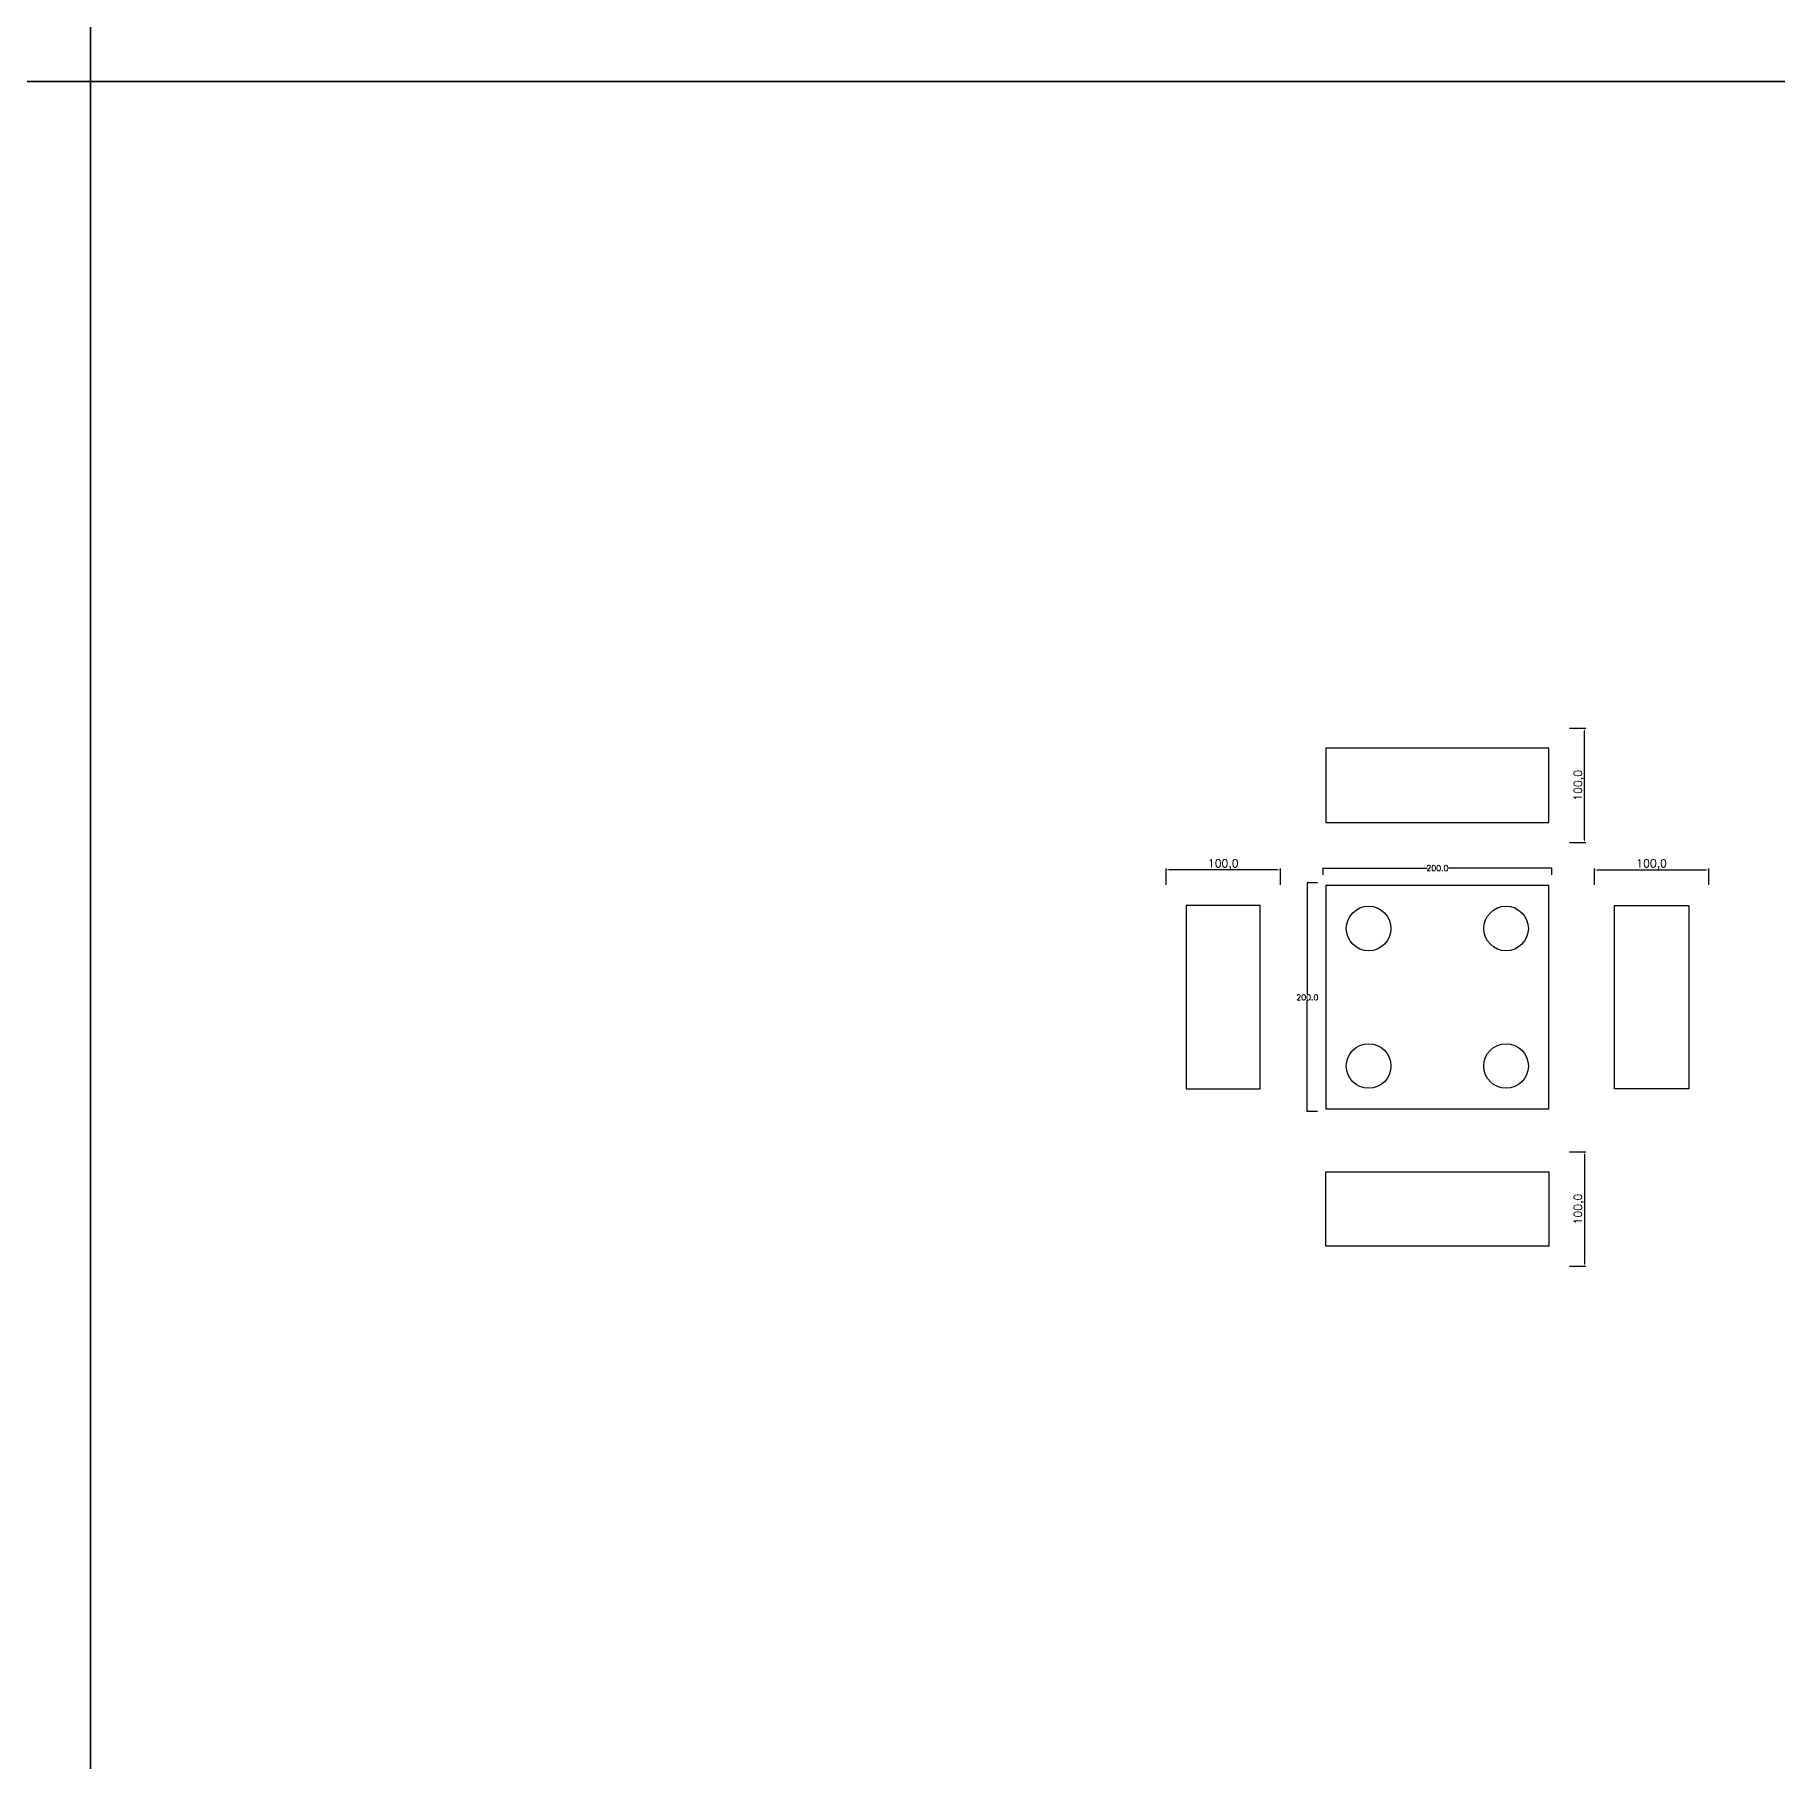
# Model space of a CAD drawing. Header units: millimetres. Extents: x 13291 to 28291, y 200 to 6643.
# Drawn here: x 25243 to 26767, y 1730 to 3240 of the extents above; entities that cross this region are included whole.
import ezdxf

# ---------------------------------------------------------------- set-up
doc = ezdxf.new("R2010")
doc.units = ezdxf.units.MM
for name, color, linetype in [('TEXT', 3, 'Continuous'), ('치구', 7, 'Continuous'), ('치수', 7, 'Continuous')]:
    doc.layers.add(name, color=color, linetype=linetype)
doc.styles.get("Standard").update_dxf_attribs({"font": 'txt.shx', "bigfont": 'whgtxt.shx'})
doc.dimstyles.new('ISO-25', dxfattribs={"dimtxt": 2.5, "dimasz": 2.5, "dimexe": 1.25, "dimexo": 0.625, "dimtad": 1, "dimtxsty": 'Standard', "dimcen": 2.5, "dimadec": 0, "dimazin": 0, "dimtfac": 1, "dimtmove": 0, "dimatfit": 3, "dimfxl": 0, "dimarcsym": 0})
doc.dimstyles.get("Standard").update_dxf_attribs({"dimtxt": 7, "dimasz": 0.18, "dimexe": 0.18, "dimexo": 0.0625, "dimgap": 0.09, "dimtad": 0, "dimtih": 1, "dimtoh": 1, "dimdec": 1, "dimzin": 0, "dimdsep": 46, "dimtxsty": 'Standard', "dimcen": 0.09, "dimadec": 0, "dimazin": 0, "dimtfac": 1, "dimtdec": 1, "dimtofl": 0, "dimtmove": 0, "dimatfit": 3, "dimfxl": 0, "dimtolj": 1, "dimtzin": 0, "dimarcsym": 0})

# ---------------------------------------------------------------- blocks, each defined once
blk = doc.blocks.new('*D583')
at = {"color": 0, "lineweight": -2}
for p, q in [((26607.2, 2496.8), (26607.2, 2511)), ((26609.7, 2509.8), (26704.7, 2509.8)), ((26707.2, 2496.8), (26707.2, 2511))]:
    blk.add_line(p, q, dxfattribs=at)
at = {"color": 0}
for points in [[(26609.7, 2510.2), (26609.7, 2509.4), (26607.2, 2509.8)], [(26704.7, 2510.2), (26704.7, 2509.4), (26707.2, 2509.8)]]:
    blk.add_solid(points, dxfattribs=at)
at = {"layer": 'Defpoints', "color": 0}
for p in [(26707.2, 2509.8), (26607.2, 2496.2), (26707.2, 2496.2)]:
    blk.add_point(p, dxfattribs=at)
at = {"color": 0, "insert": (26657.2, 2514.5), "char_height": 7, "attachment_point": 5}
blk.add_mtext('100,0', dxfattribs=at)
blk = doc.blocks.new('*D584')
at = {"color": 0, "lineweight": -2}
for p, q in [((26232.4, 2496.8), (26232.4, 2511)), ((26329.9, 2509.8), (26234.9, 2509.8)), ((26332.4, 2496.8), (26332.4, 2511))]:
    blk.add_line(p, q, dxfattribs=at)
at = {"color": 0}
for points in [[(26234.9, 2510.2), (26234.9, 2509.4), (26232.4, 2509.8)], [(26329.9, 2510.2), (26329.9, 2509.4), (26332.4, 2509.8)]]:
    blk.add_solid(points, dxfattribs=at)
at = {"layer": 'Defpoints', "color": 0}
for p in [(26232.4, 2509.8), (26232.4, 2496.2), (26332.4, 2496.2)]:
    blk.add_point(p, dxfattribs=at)
at = {"color": 0, "insert": (26282.4, 2514.5), "char_height": 7, "attachment_point": 5}
blk.add_mtext('100,0', dxfattribs=at)
blk = doc.blocks.new('*D585')
at = {"color": 0, "lineweight": -2}
for p, q in [((26585.5, 2633.8), (26599.8, 2633.8)), ((26598.5, 2536.3), (26598.5, 2631.3)), ((26585.5, 2533.8), (26599.8, 2533.8))]:
    blk.add_line(p, q, dxfattribs=at)
at = {"color": 0}
for points in [[(26598.1, 2631.3), (26599, 2631.3), (26598.5, 2633.8)], [(26598.1, 2536.3), (26599, 2536.3), (26598.5, 2533.8)]]:
    blk.add_solid(points, dxfattribs=at)
at = {"layer": 'Defpoints', "color": 0}
for p in [(26584.9, 2633.8), (26598.5, 2633.8), (26584.9, 2533.8)]:
    blk.add_point(p, dxfattribs=at)
at = {"color": 0, "insert": (26593.8, 2583.8), "char_height": 7, "attachment_point": 5, "rotation": 90}
blk.add_mtext('100,0', dxfattribs=at)
blk = doc.blocks.new('*D586')
at = {"layer": 'Defpoints', "color": 0, "linetype": 'Continuous'}
for p in [(26369.8, 2505.5), (26569.8, 2511.4), (26569.8, 2505.5)]:
    blk.add_point(p, dxfattribs=at)
at = {"layer": '치수', "color": 0, "linetype": 'Continuous', "lineweight": -2}
for p, q in [((26369.8, 2505.6), (26369.8, 2511.6)), ((26369.9, 2511.4), (26460.9, 2511.4)), ((26569.6, 2511.4), (26478.6, 2511.4)), ((26569.8, 2505.6), (26569.8, 2511.6))]:
    blk.add_line(p, q, dxfattribs=at)
at = {"layer": '치수', "color": 0, "linetype": 'Continuous'}
for points in [[(26369.9, 2511.4), (26369.9, 2511.4), (26369.8, 2511.4)], [(26569.6, 2511.4), (26569.6, 2511.4), (26569.8, 2511.4)]]:
    blk.add_solid(points, dxfattribs=at)
at = {"layer": '치수', "color": 0, "linetype": 'Continuous', "insert": (26469.8, 2511.4), "char_height": 5, "attachment_point": 5}
blk.add_mtext('\\A1;200.0', dxfattribs=at)
blk = doc.blocks.new('*D587')
at = {"layer": 'Defpoints', "color": 0, "linetype": 'Continuous'}
for p in [(26364.9, 2498.4), (26356, 2298.4), (26364.9, 2298.4)]:
    blk.add_point(p, dxfattribs=at)
at = {"layer": '치수', "color": 0, "linetype": 'Continuous', "lineweight": -2}
for p, q in [((26364.8, 2498.4), (26355.8, 2498.4)), ((26356, 2498.2), (26356, 2401)), ((26356, 2298.6), (26356, 2395.8)), ((26364.8, 2298.4), (26355.8, 2298.4))]:
    blk.add_line(p, q, dxfattribs=at)
at = {"layer": '치수', "color": 0, "linetype": 'Continuous'}
for points in [[(26355.9, 2498.2), (26356, 2498.2), (26356, 2498.4)], [(26355.9, 2298.6), (26356, 2298.6), (26356, 2298.4)]]:
    blk.add_solid(points, dxfattribs=at)
at = {"layer": '치수', "color": 0, "linetype": 'Continuous', "insert": (26356, 2398.4), "char_height": 5, "attachment_point": 5}
blk.add_mtext('\\A1;200.0', dxfattribs=at)
blk = doc.blocks.new('*D588')
at = {"color": 0, "lineweight": -2}
for p, q in [((26585.5, 2263.1), (26599.8, 2263.1)), ((26598.5, 2260.6), (26598.5, 2165.6)), ((26585.5, 2163.1), (26599.8, 2163.1))]:
    blk.add_line(p, q, dxfattribs=at)
at = {"color": 0}
for points in [[(26598.1, 2260.6), (26599, 2260.6), (26598.5, 2263.1)], [(26598.1, 2165.6), (26599, 2165.6), (26598.5, 2163.1)]]:
    blk.add_solid(points, dxfattribs=at)
at = {"layer": 'Defpoints', "color": 0}
for p in [(26584.9, 2263.1), (26584.9, 2163.1), (26598.5, 2163.1)]:
    blk.add_point(p, dxfattribs=at)
at = {"color": 0, "insert": (26593.8, 2213.1), "char_height": 7, "attachment_point": 5, "rotation": 90}
blk.add_mtext('100,0', dxfattribs=at)

msp = doc.modelspace()

# ---------------------------------------------------------------- linework, layer by layer
at = {"layer": 'TEXT', "color": 6}
for points in [[(22291.441, 3199.699), (22291.441, 4699.699), (25291.441, 4699.699), (25291.441, 3199.699)], [(25291.441, 3199.699), (25291.441, 4699.699), (28291.441, 4699.699), (28291.441, 3199.699)], [(22291.441, 1699.699), (22291.441, 3199.699), (25291.441, 3199.699), (25291.441, 1699.699)], [(25291.441, 1699.699), (25291.441, 3199.699), (28291.441, 3199.699), (28291.441, 1699.699)]]:
    msp.add_lwpolyline(points, close=True, dxfattribs=at)
at = {"layer": '치구'}
for points in [[(26372.12, 2551.288), (26567.42, 2551.288), (26567.42, 2616.288), (26372.12, 2616.288)], [(26372.12, 2496.069), (26372.12, 2300.769), (26567.42, 2300.769), (26567.42, 2496.069)], [(26314.87, 2478.669), (26249.87, 2478.669), (26249.87, 2318.169), (26314.87, 2318.169)], [(26624.67, 2478.669), (26689.67, 2478.669), (26689.67, 2318.169), (26624.67, 2318.169)], [(26372.12, 2245.55), (26567.42, 2245.55), (26567.42, 2180.55), (26372.12, 2180.55)]]:
    msp.add_lwpolyline(points, close=True, dxfattribs=at)
for centre in [(26409.62, 2458.569), (26529.92, 2458.569), (26409.62, 2338.269), (26529.92, 2338.269)]:
    msp.add_circle(centre, 19.5, dxfattribs=at)

# ---------------------------------------------------------------- dimensions: what is measured, and where the dimension line sits
at = {"color": 4}
for base, p1, p2, angle, picture, middle in [((26598.55, 2633.788), (26584.92, 2533.788), (26584.92, 2633.788), 90, '*D585', (26593.841, 2583.788)), ((26232.37, 2509.799), (26332.37, 2496.169), (26232.37, 2496.169), 180, '*D584', (26282.37, 2514.508)), ((26598.55, 2163.05), (26584.92, 2263.05), (26584.92, 2163.05), 270, '*D588', (26593.841, 2213.05))]:
    dim = msp.add_linear_dim(base=base, p1=p1, p2=p2, angle=angle, dimstyle='ISO-25', override={"dimtxt": 7, "dimdec": 1, "dimzin": 0, "dimtdec": 1}, dxfattribs=at)
    dim.commit()
    dim.dimension.update_dxf_attribs({"geometry": picture, "text_midpoint": middle})
dim = msp.add_linear_dim(base=(26707.17, 2509.799), p1=(26607.17, 2496.169), p2=(26707.17, 2496.169), dimstyle='ISO-25', override={"dimtxt": 7, "dimdec": 1, "dimzin": 0, "dimtdec": 1}, dxfattribs=at)
dim.commit()
dim.dimension.update_dxf_attribs({"geometry": '*D583', "text_midpoint": (26657.17, 2514.508)})
at = {"layer": '치수', "color": 4, "linetype": 'Continuous'}
dim = msp.add_linear_dim(base=(26569.77, 2511.41), p1=(26369.77, 2505.526), p2=(26569.77, 2505.526), dimstyle='Standard', override={"dimtxt": 5}, dxfattribs=at)
dim.commit()
dim.dimension.update_dxf_attribs({"geometry": '*D586', "text_midpoint": (26469.77, 2511.41)})
dim = msp.add_linear_dim(base=(26355.974, 2298.419), p1=(26364.878, 2498.419), p2=(26364.878, 2298.419), angle=90, dimstyle='Standard', override={"dimtxt": 5}, dxfattribs=at)
dim.commit()
dim.dimension.update_dxf_attribs({"geometry": '*D587', "text_midpoint": (26355.974, 2398.419)})

doc.saveas('drawing.dxf')
